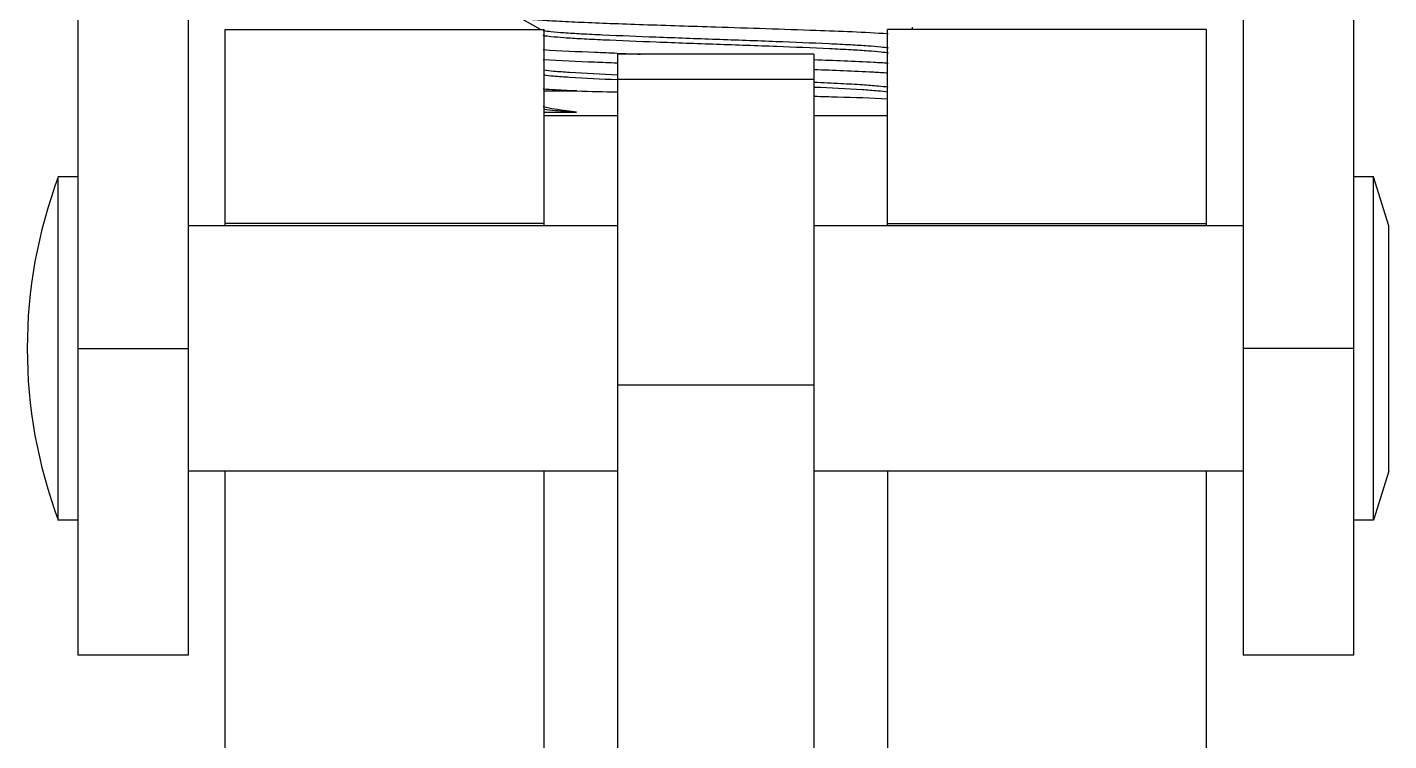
# Model space of a CAD drawing. Extents: x 69728788 to 150676229, y 20327566 to 43663798.
# Drawn here: x 75469322.6 to 75469575.2, y 20755863.4 to 20755995.9 of the extents above; entities that cross this region are included whole.
import ezdxf

# ---------------------------------------------------------------- set-up
doc = ezdxf.new("R2010")
doc.units = 0
doc.header["$LTSCALE"] = 1000
doc.header["$MEASUREMENT"] = 0
doc.layers.get('0').update_dxf_attribs({"linetype": 'CONTINUOUS'})
doc.layers.add('02___PRT_ALL_AXES', color=7, linetype='CONTINUOUS')

msp = doc.modelspace()

# ---------------------------------------------------------------- linework, layer by layer
at = {"color": 0, "linetype": 'Continuous'}
for p, q in [((75469331.96, 20756134.28), (75469331.96, 20755879.3)), ((75469568.72, 20756134.28), (75469568.72, 20755879.3)), ((75469352.45, 20756113.79), (75469352.45, 20755879.3)), ((75469548.23, 20756113.79), (75469548.23, 20755879.3)), ((75469417.79, 20755995.42), (75469413.97, 20755997.62)), ((75469359.28, 20755958.98), (75469359.28, 20755995.42)), ((75469359.28, 20755995.42), (75469418.47, 20755995.42)), ((75469418.47, 20755958.98), (75469418.47, 20755995.42)), ((75469482.21, 20755958.98), (75469482.21, 20755995.42)), ((75469541.41, 20755995.42), (75469482.21, 20755995.42)), ((75469541.41, 20755958.98), (75469541.41, 20755995.42)), ((75469432.05, 20755989.19), (75469431.99, 20755989.19)), ((75469432.13, 20755990.86), (75469432.13, 20755707.53)), ((75469468.55, 20755990.86), (75469432.13, 20755990.86)), ((75469468.55, 20755990.86), (75469468.55, 20755707.53)), ((75469418.47, 20755984.03), (75469424.57, 20755984.03)), ((75469468.55, 20755986.15), (75469432.13, 20755986.15)), ((75469418.47, 20755980.08), (75469424.51, 20755980.08)), ((75469418.47, 20755979.47), (75469432.13, 20755979.47)), ((75469468.55, 20755979.47), (75469482.21, 20755979.47)), ((75469418.47, 20755959.45), (75469359.28, 20755959.45)), ((75469482.21, 20755959.45), (75469541.41, 20755959.45)), ((75469331.96, 20755936.22), (75469352.45, 20755936.22)), ((75469568.72, 20755936.22), (75469548.23, 20755936.22)), ((75469468.55, 20755929.41), (75469432.13, 20755929.41)), ((75469359.28, 20753392.75), (75469359.28, 20755913.45)), ((75469418.47, 20755829.88), (75469418.47, 20755913.45)), ((75469482.21, 20755913.45), (75469482.21, 20755829.88)), ((75469541.41, 20753392.75), (75469541.41, 20755913.45)), ((75469352.45, 20755879.3), (75469331.96, 20755879.3)), ((75469568.72, 20755879.3), (75469548.23, 20755879.3))]:
    msp.add_line(p, q, dxfattribs=at)
for centre, radius, start, end in [((75469502.85, 20757921.92), 1932.2, 267.9, 268.02905), ((75469465.63, 20757462.42), 1478.96, 268.40929, 268.69927)]:
    msp.add_arc(centre, radius, start, end, dxfattribs=at)
for points, knots in [([(75469450.34, 20755995.86), (75469445.85, 20755996.01), (75469439.31, 20755996.21), (75469430.97, 20755996.51), (75469425.6, 20755996.72), (75469421.12, 20755996.94), (75469418.02, 20755997.12), (75469416.1, 20755997.28), (75469415.1, 20755997.38), (75469414.43, 20755997.49), (75469414.08, 20755997.56), (75469413.97, 20755997.62)], [0, 0, 0, 0, 0.370036, 0.538455, 0.68763, 0.812233, 0.907832, 0.943658, 0.97107, 0.98986, 1, 1, 1, 1]), ([(75469482.39, 20755991.96), (75469481.92, 20755992.06), (75469480.66, 20755992.2), (75469478.32, 20755992.4), (75469475.12, 20755992.59), (75469469.44, 20755992.87), (75469461.12, 20755993.2), (75469450.4, 20755993.59), (75469439.67, 20755993.97), (75469431.33, 20755994.3), (75469425.64, 20755994.58), (75469422.42, 20755994.78), (75469420.06, 20755994.97), (75469418.79, 20755995.11), (75469418.31, 20755995.22)], [0, 0, 0, 0, 0.022333, 0.059263, 0.109713, 0.17215, 0.325021, 0.499254, 0.673597, 0.826782, 0.889442, 0.94015, 0.977366, 1, 1, 1, 1]), ([(75469482.41, 20755991.04), (75469481.95, 20755991.14), (75469480.7, 20755991.28), (75469478.38, 20755991.48), (75469475.2, 20755991.67), (75469469.53, 20755991.96), (75469461.2, 20755992.29), (75469450.47, 20755992.67), (75469439.72, 20755993.06), (75469431.36, 20755993.39), (75469425.65, 20755993.67), (75469422.43, 20755993.86), (75469420.07, 20755994.06), (75469418.79, 20755994.2), (75469418.31, 20755994.3)], [0, 0, 0, 0, 0.021982, 0.058623, 0.108853, 0.171141, 0.323918, 0.498285, 0.672903, 0.826404, 0.889205, 0.940029, 0.977325, 1, 1, 1, 1]), ([(75469482.31, 20755994.62), (75469477.86, 20755994.92), (75469467.2, 20755995.32), (75469456.54, 20755995.67), (75469450.34, 20755995.86)], [0, 0, 0, 0, 0.418727, 1, 1, 1, 1]), ([(75469432.05, 20755991.01), (75469430.67, 20755991.06), (75469426.09, 20755991.24), (75469421.51, 20755991.43), (75469418.32, 20755991.65)], [0, 0, 0, 0, 0.300736, 1, 1, 1, 1]), ([(75469431.99, 20755989.19), (75469430.62, 20755989.24), (75469426.06, 20755989.42), (75469421.5, 20755989.61), (75469418.32, 20755989.83)], [0, 0, 0, 0, 0.300648, 1, 1, 1, 1]), ([(75469482.34, 20755989.16), (75469481.45, 20755989.22), (75469476.88, 20755989.48), (75469472.3, 20755989.66), (75469468.61, 20755989.79)], [0, 0, 0, 0, 0.194758, 1, 1, 1, 1]), ([(75469432.1, 20755986.99), (75469429.13, 20755987.12), (75469425.16, 20755987.3), (75469420.61, 20755987.63), (75469419.02, 20755987.79), (75469418.43, 20755987.91)], [0, 0, 0, 0, 0.651001, 0.867686, 1, 1, 1, 1]), ([(75469432.05, 20755986.09), (75469429.09, 20755986.21), (75469425.14, 20755986.39), (75469420.61, 20755986.72), (75469419.02, 20755986.88), (75469418.43, 20755987)], [0, 0, 0, 0, 0.650947, 0.867627, 1, 1, 1, 1]), ([(75469482.27, 20755987.34), (75469481.37, 20755987.4), (75469476.81, 20755987.66), (75469472.23, 20755987.84), (75469468.55, 20755987.97)], [0, 0, 0, 0, 0.195383, 1, 1, 1, 1]), ([(75469424.57, 20755984.03), (75469423.98, 20755984.05), (75469421.89, 20755984.15), (75469419.8, 20755984.26), (75469418.31, 20755984.36)], [0, 0, 0, 0, 0.285347, 1, 1, 1, 1]), ([(75469482.31, 20755984.69), (75469481.73, 20755984.81), (75469480.15, 20755984.96), (75469477.24, 20755985.18), (75469473.26, 20755985.4), (75469470.28, 20755985.54), (75469468.63, 20755985.61)], [0, 0, 0, 0, 0.129725, 0.345646, 0.639557, 1, 1, 1, 1]), ([(75469482.27, 20755983.79), (75469481.68, 20755983.9), (75469480.1, 20755984.06), (75469475.56, 20755984.4), (75469471.62, 20755984.57), (75469468.65, 20755984.7)], [0, 0, 0, 0, 0.131901, 0.348434, 1, 1, 1, 1]), ([(75469468.62, 20755983.05), (75469470.05, 20755983.02), (75469474.61, 20755982.9), (75469479.16, 20755982.77), (75469482.28, 20755982.6)], [0, 0, 0, 0, 0.314354, 1, 1, 1, 1]), ([(75469424.51, 20755980.08), (75469423.89, 20755980.16), (75469421.82, 20755980.44), (75469419.75, 20755980.75), (75469418.32, 20755981.06)], [0, 0, 0, 0, 0.302049, 1, 1, 1, 1]), ([(75469424.51, 20755980.08), (75469423.21, 20755980.16), (75469421.17, 20755980.31), (75469419.11, 20755980.48), (75469418.37, 20755980.63)], [0, 0, 0, 0, 0.633963, 1, 1, 1, 1])]:
    msp.add_open_spline(points, degree=3, knots=knots, dxfattribs=at)
at = {"layer": '02___PRT_ALL_AXES', "color": 0, "linetype": 'Continuous'}
for p, q in [((75469486.77, 20755995.86), (75469486.77, 20755995.42)), ((75469328.32, 20755904.35), (75469328.32, 20755968.09)), ((75469331.96, 20755968.09), (75469328.32, 20755968.09)), ((75469572.37, 20755968.09), (75469568.72, 20755968.09)), ((75469575.23, 20755958.98), (75469572.37, 20755968.09)), ((75469572.37, 20755904.35), (75469572.37, 20755968.09)), ((75469432.13, 20755958.98), (75469352.45, 20755958.98)), ((75469548.23, 20755958.98), (75469468.55, 20755958.98)), ((75469575.23, 20755913.45), (75469575.23, 20755958.98)), ((75469432.13, 20755913.45), (75469352.45, 20755913.45)), ((75469548.23, 20755913.45), (75469468.55, 20755913.45)), ((75469575.23, 20755913.45), (75469572.37, 20755904.35)), ((75469331.96, 20755904.35), (75469328.32, 20755904.35)), ((75469572.37, 20755904.35), (75469568.72, 20755904.35))]:
    msp.add_line(p, q, dxfattribs=at)
msp.add_arc((75469413.62, 20755936.22), 91.06, 159.5127, 200.4873, dxfattribs=at)

doc.saveas('drawing.dxf')
